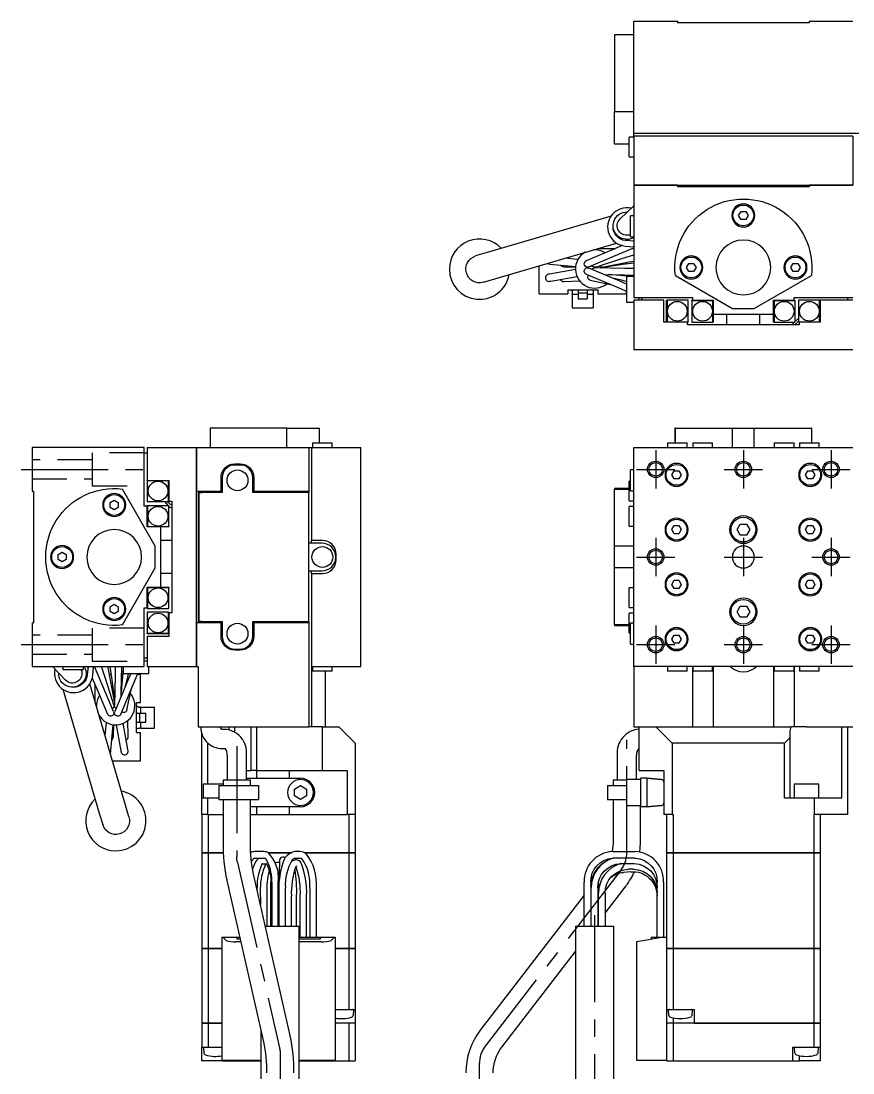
# Model space of a CAD drawing. Extents: x -2 to 587, y -8 to 338.
# Drawn here: x -2 to 149.8, y 146.2 to 338.2 of the extents above; entities that cross this region are included whole.
import ezdxf

# ---------------------------------------------------------------- set-up
doc = ezdxf.new("R2010")
doc.units = 0
doc.header["$LTSCALE"] = 0.5
doc.linetypes.add('CENTER', pattern=[50.8, 31.75, -6.35, 6.35, -6.35])
doc.linetypes.add('DASHED', pattern=[19.05, 12.7, -6.35])
for name, color, linetype in [('MSM_CENTER', 1, 'CENTER'), ('MSM_CONTINUOUS', 7, 'CONTINUOUS'), ('MSM_DASHED', 4, 'DASHED'), ('MSM_NARROW', 5, 'CONTINUOUS')]:
    doc.layers.add(name, color=color, linetype=linetype)

msp = doc.modelspace()

# ---------------------------------------------------------------- linework, layer by layer
at = {"layer": 'MSM_CENTER'}
for p, q in [((113.83, 259.87), (113.83, 252.87)), ((129.83, 259.87), (129.83, 252.87)), ((145.83, 259.87), (145.83, 252.87)), ((-2, 256.37), (23, 256.37)), ((110.33, 256.37), (117.33, 256.37)), ((126.33, 256.37), (133.33, 256.37)), ((142.33, 256.37), (149.33, 256.37)), ((113.83, 243.87), (113.83, 236.87)), ((129.83, 243.87), (129.83, 236.87)), ((145.83, 243.87), (145.83, 236.87)), ((110.33, 240.37), (117.33, 240.37)), ((126.33, 240.37), (133.33, 240.37)), ((142.33, 240.37), (149.33, 240.37)), ((113.83, 227.87), (113.83, 220.87)), ((129.83, 227.87), (129.83, 220.87)), ((145.83, 227.87), (145.83, 220.87)), ((-2, 224.37), (23, 224.37)), ((110.33, 224.37), (117.33, 224.37)), ((126.33, 224.37), (133.33, 224.37)), ((142.33, 224.37), (149.33, 224.37)), ((107.52, 183.27), (82.71, 151.02)), ((102.68, 174.97), (102.68, 120.97))]:
    msp.add_line(p, q, dxfattribs=at)
at = {"layer": 'MSM_CENTER', "extrusion": (0, 0, -1)}
for p, q in [((37.37, 205.82), (37.37, 185.68)), ((108.56, 186.32), (108.56, 206.99)), ((37.49, 184.57), (45.18, 150.72)), ((45.3, 149.61), (45.3, 82.37)), ((81.67, 82.37), (81.67, 147.97))]:
    msp.add_line(p, q, dxfattribs=at)
for centre, start, end in [((-42.37, 185.68), 347.2111, 0), ((-40.3, 149.61), 167.2111, 180)]:
    msp.add_arc(centre, 5, start, end, dxfattribs=at)
at = {"layer": 'MSM_CENTER'}
for centre, start, end in [((103.56, 186.32), 322.4268, 0), ((86.67, 147.97), 142.4268, 180)]:
    msp.add_arc(centre, 5, start, end, dxfattribs=at)
at = {"layer": 'MSM_CONTINUOUS'}
for p, q in [((109.83, 338.24), (117.83, 338.24)), ((109.83, 317.74), (109.83, 338.24)), ((117.83, 338.24), (117.83, 337.94)), ((141.83, 338.24), (141.83, 337.94)), ((141.83, 338.24), (149.83, 338.24)), ((141.83, 337.94), (117.83, 337.94)), ((106.33, 335.74), (106.33, 321.75)), ((109.83, 335.74), (106.33, 335.74)), ((106.33, 321.75), (109.83, 321.75)), ((106.33, 315.74), (106.33, 321.75)), ((108.98, 315.24), (108.98, 317.04)), ((109.83, 317.04), (108.98, 317.04)), ((109.83, 317.74), (160.83, 317.74)), ((109.83, 317.24), (109.83, 317.74)), ((109.83, 317.24), (109.83, 308.24)), ((149.83, 317.24), (109.83, 317.24)), ((149.83, 317.24), (149.83, 308.24)), ((108.98, 315.74), (106.33, 315.74)), ((108.98, 313.44), (108.98, 315.24)), ((108.98, 313.44), (109.83, 313.44)), ((109.83, 308.24), (109.83, 287.74)), ((117.83, 308.24), (109.83, 308.24)), ((109.83, 308.24), (117.83, 308.24)), ((117.83, 308.24), (117.83, 307.94)), ((117.83, 308.24), (141.83, 308.24)), ((141.83, 307.94), (117.83, 307.94)), ((141.83, 308.24), (141.83, 307.94)), ((149.83, 308.24), (141.83, 308.24)), ((141.83, 308.24), (149.83, 308.24)), ((109.81, 304.49), (107.35, 302.14)), ((109.83, 304.51), (109.81, 304.49)), ((105.68, 302.63), (83.07, 295.96)), ((109.23, 298.84), (109.23, 302.64)), ((109.83, 302.64), (109.23, 302.64)), ((128.97, 302.74), (129.4, 303.49)), ((129.4, 301.99), (128.97, 302.74)), ((129.4, 303.49), (130.26, 303.49)), ((130.26, 301.99), (129.4, 301.99)), ((130.26, 303.49), (130.7, 302.74)), ((130.7, 302.74), (130.26, 301.99)), ((109.27, 298.47), (108.22, 298.16)), ((109.83, 298.02), (108.34, 298.15)), ((109.23, 298.84), (109.83, 298.84)), ((109.83, 298.13), (109.61, 298.04)), ((83.07, 295.96), (80.96, 295.34)), ((84.49, 291.16), (106.66, 297.7)), ((105.75, 296.4), (101.15, 294.44)), ((103.28, 296.71), (106.48, 296.71)), ((107.73, 297.24), (105.75, 296.4)), ((106.22, 295.29), (109.83, 296.83)), ((108.26, 297.15), (109.83, 297.02)), ((109.74, 296.78), (109.7, 296.77)), ((109.83, 296.81), (109.74, 296.78)), ((94.02, 293.97), (94.3, 293.88)), ((99.64, 294.7), (97.23, 294.92)), ((101.62, 293.34), (106.22, 295.29)), ((102.87, 293.32), (107.63, 294.85)), ((104.09, 293.3), (109.01, 294.24)), ((107.63, 294.85), (109.83, 295.55)), ((109.83, 294.04), (107.85, 293.76)), ((108.43, 294.13), (108.43, 293.84)), ((109.01, 294.24), (109.83, 294.4)), ((119.47, 293.24), (119.9, 293.99)), ((119.9, 293.99), (120.76, 293.99)), ((120.76, 293.99), (121.2, 293.24)), ((138.47, 293.24), (138.9, 293.99)), ((138.9, 293.99), (139.76, 293.99)), ((139.76, 293.99), (140.2, 293.24)), ((92.58, 288.43), (92.58, 293.55)), ((94.46, 292.03), (94.24, 291.99)), ((94.3, 293.88), (94.51, 293.86)), ((99.18, 292.86), (94.46, 292.03)), ((94.51, 293.86), (99.21, 293.44)), ((97.01, 293.39), (97.16, 293.38)), ((97.16, 293.38), (99.2, 293.33)), ((101.15, 292.04), (106.67, 289.69)), ((107.14, 290.8), (101.62, 293.14)), ((108.19, 293.08), (102.69, 293.19)), ((107.85, 293.76), (103.9, 293.18)), ((109.2, 293.05), (108.19, 293.08)), ((109.83, 293.04), (109.2, 293.05)), ((119.9, 292.49), (119.47, 293.24)), ((120.76, 292.49), (119.9, 292.49)), ((121.2, 293.24), (120.76, 292.49)), ((138.9, 292.49), (138.47, 293.24)), ((139.76, 292.49), (138.9, 292.49)), ((140.2, 293.24), (139.76, 292.49)), ((82.38, 290.54), (84.49, 291.16)), ((94.47, 290.71), (94.69, 290.75)), ((94.69, 290.75), (99.47, 291.59)), ((97.04, 290.69), (97.15, 290.69)), ((97.15, 290.69), (99.95, 290.78)), ((101.9, 290.91), (105.81, 290.06)), ((104.41, 291.95), (108.17, 291.88)), ((107.93, 291.71), (105.22, 291.94)), ((107.57, 290.9), (106.18, 291.2)), ((108.53, 290.2), (107.14, 290.8)), ((108.5, 290.7), (107.57, 290.9)), ((109.31, 291.59), (107.93, 291.71)), ((108.17, 291.88), (109.17, 291.85)), ((108.43, 291.87), (108.43, 291.67)), ((108.53, 291.59), (108.53, 286.89)), ((109.83, 291.59), (108.53, 291.59)), ((109.17, 291.85), (109.83, 291.84)), ((117.42, 291.75), (127.83, 285.74)), ((131.83, 285.74), (142.24, 291.75)), ((92.58, 288.43), (97.78, 288.43)), ((97.78, 289.14), (103.24, 289.14)), ((97.78, 289.14), (97.78, 288.43)), ((98.58, 288.89), (98.58, 288.54)), ((98.58, 288.39), (98.58, 288.54)), ((98.58, 288.39), (98.58, 285.86)), ((98.58, 288.39), (99.69, 288.39)), ((99.69, 289.14), (99.69, 288.54)), ((99.69, 288.58), (101.34, 288.58)), ((99.69, 288.54), (99.69, 288.39)), ((99.69, 288.39), (99.69, 287.49)), ((101.34, 289.14), (101.34, 288.54)), ((101.34, 288.54), (101.34, 288.39)), ((101.34, 288.39), (101.34, 287.49)), ((101.34, 288.39), (102.44, 288.39)), ((102.44, 288.89), (102.44, 288.54)), ((102.44, 288.39), (102.44, 288.54)), ((102.44, 288.39), (102.44, 285.86)), ((103.24, 289.14), (103.24, 288.43)), ((103.24, 288.43), (108.43, 288.43)), ((106.67, 289.69), (108.53, 288.9)), ((108.43, 288.94), (108.43, 288.43)), ((99.69, 287.49), (101.34, 287.49)), ((108.53, 286.89), (109.83, 286.89)), ((109.83, 287.74), (120.53, 287.74)), ((109.83, 287.24), (109.83, 278.24)), ((115.33, 287.24), (109.83, 287.24)), ((110.83, 287.24), (110.83, 287.74)), ((111.33, 287.24), (111.33, 287.74)), ((115.33, 283.24), (115.33, 287.24)), ((115.83, 283.24), (115.83, 287.24)), ((115.83, 287.24), (115.93, 287.24)), ((119.73, 287.24), (115.93, 287.24)), ((115.93, 287.24), (115.93, 283.34)), ((119.73, 283.34), (119.73, 287.24)), ((120.43, 287.14), (120.43, 287.24)), ((120.43, 287.24), (120.53, 287.24)), ((124.23, 287.14), (120.43, 287.14)), ((120.43, 287.14), (120.43, 283.24)), ((120.53, 287.74), (120.53, 287.24)), ((120.53, 287.24), (124.33, 287.24)), ((124.23, 287.14), (124.33, 287.24)), ((124.23, 283.24), (124.23, 287.14)), ((124.33, 287.24), (124.33, 284.74)), ((135.33, 287.24), (135.43, 287.14)), ((135.33, 287.24), (139.13, 287.24)), ((135.33, 284.74), (135.33, 287.24)), ((135.43, 287.14), (135.43, 283.24)), ((139.23, 287.14), (135.43, 287.14)), ((139.13, 287.74), (149.83, 287.74)), ((139.13, 287.24), (139.13, 287.74)), ((139.13, 287.24), (139.23, 287.24)), ((139.23, 287.24), (139.23, 287.14)), ((139.23, 287.14), (139.23, 283.24)), ((139.93, 283.34), (139.93, 287.24)), ((143.73, 287.24), (139.93, 287.24)), ((143.73, 283.34), (143.73, 287.24)), ((143.73, 287.24), (143.83, 287.24)), ((143.83, 287.24), (143.83, 283.24)), ((149.83, 287.24), (143.83, 287.24)), ((148.83, 287.74), (148.83, 287.24)), ((98.58, 285.86), (102.44, 285.86)), ((124.33, 284.74), (124.33, 283.24)), ((124.33, 284.74), (135.33, 284.74)), ((126.83, 282.74), (126.83, 284.74)), ((127.83, 285.74), (131.83, 285.74)), ((132.83, 282.74), (132.83, 284.74)), ((135.33, 283.24), (135.33, 284.74)), ((119.63, 283.24), (115.33, 283.24)), ((115.93, 283.34), (115.83, 283.24)), ((115.93, 283.34), (119.73, 283.34)), ((119.63, 282.74), (119.63, 283.24)), ((119.73, 283.24), (119.63, 283.24)), ((140.03, 282.74), (119.63, 282.74)), ((119.73, 283.34), (119.73, 283.24)), ((120.43, 283.24), (124.23, 283.24)), ((124.33, 283.24), (124.23, 283.24)), ((135.43, 283.24), (135.33, 283.24)), ((135.43, 283.24), (139.23, 283.24)), ((139.93, 283.34), (143.73, 283.34)), ((139.93, 283.24), (139.93, 283.34)), ((140.03, 283.24), (139.93, 283.24)), ((140.03, 283.24), (140.03, 282.74)), ((143.83, 283.24), (140.03, 283.24)), ((143.83, 283.24), (143.73, 283.34)), ((109.83, 278.24), (149.83, 278.24)), ((46.49, 263.87), (32.5, 263.87)), ((32.5, 263.87), (32.5, 260.37)), ((46.49, 260.37), (46.49, 263.87)), ((46.49, 263.87), (52.5, 263.87)), ((52.5, 261.22), (52.5, 263.87)), ((117.42, 263.87), (117.33, 263.87)), ((117.33, 263.87), (117.33, 261.22)), ((117.42, 261.22), (117.42, 263.87)), ((117.42, 263.87), (127.83, 263.87)), ((127.83, 260.37), (127.83, 263.87)), ((127.83, 263.87), (131.83, 263.87)), ((131.83, 260.37), (131.83, 263.87)), ((131.83, 263.87), (142.24, 263.87)), ((142.24, 263.87), (142.24, 261.22)), ((142.33, 263.87), (142.24, 263.87)), ((142.33, 261.22), (142.33, 263.87)), ((20.5, 260.37), (0, 260.37)), ((0, 260.37), (0, 252.37)), ((20.5, 249.67), (20.5, 260.37)), ((20.5, 259.37), (21, 259.37)), ((21, 260.37), (21, 254.37)), ((21, 260.37), (30, 260.37)), ((30, 260.37), (30, 252.37)), ((30, 260.37), (50.5, 260.37)), ((30, 252.37), (30, 260.37)), ((50.5, 260.37), (50.5, 252.37)), ((50.5, 260.37), (51, 260.37)), ((51, 260.37), (51, 243.37)), ((51, 260.37), (60, 260.37)), ((51.2, 261.22), (54.8, 261.22)), ((51.2, 261.22), (51.2, 260.37)), ((54.8, 260.37), (54.8, 261.22)), ((60, 220.37), (60, 260.37)), ((109.83, 220.37), (109.83, 260.37)), ((109.83, 260.37), (149.83, 260.37)), ((115.98, 261.22), (119.58, 261.22)), ((115.98, 261.22), (115.98, 260.37)), ((119.58, 260.37), (119.58, 261.22)), ((120.58, 261.22), (124.18, 261.22)), ((120.58, 261.22), (120.58, 260.37)), ((124.18, 260.37), (124.18, 261.22)), ((135.48, 261.22), (139.08, 261.22)), ((135.48, 261.22), (135.48, 260.37)), ((139.08, 260.37), (139.08, 261.22)), ((140.08, 261.22), (143.68, 261.22)), ((140.08, 261.22), (140.08, 260.37)), ((143.68, 260.37), (143.68, 261.22)), ((37, 257.37), (38, 257.37)), ((38, 257.17), (37, 257.17)), ((109.23, 252.47), (109.23, 256.27)), ((109.83, 256.27), (109.23, 256.27)), ((116.77, 255.37), (117.2, 256.12)), ((117.2, 256.12), (118.06, 256.12)), ((118.06, 256.12), (118.5, 255.37)), ((141.17, 255.37), (141.6, 256.12)), ((141.6, 256.12), (142.46, 256.12)), ((142.46, 256.12), (142.9, 255.37)), ((21, 254.37), (25, 254.37)), ((21, 254.27), (21, 254.37)), ((24.9, 254.27), (21, 254.27)), ((21, 254.27), (21, 250.47)), ((25, 254.37), (24.9, 254.27)), ((24.9, 250.47), (24.9, 254.27)), ((25, 254.37), (25, 250.57)), ((34.5, 252.37), (34.5, 254.87)), ((34.7, 254.87), (34.7, 252.17)), ((40.3, 252.17), (40.3, 254.87)), ((40.5, 254.87), (40.5, 252.37)), ((108.98, 250.62), (108.98, 254.22)), ((109.23, 254.22), (108.98, 254.22)), ((117.2, 254.62), (116.77, 255.37)), ((118.06, 254.62), (117.2, 254.62)), ((118.5, 255.37), (118.06, 254.62)), ((141.6, 254.62), (141.17, 255.37)), ((142.46, 254.62), (141.6, 254.62)), ((142.9, 255.37), (142.46, 254.62)), ((0, 252.37), (0.3, 252.37)), ((0.3, 252.37), (0.3, 228.37)), ((22.5, 242.37), (16.49, 252.78)), ((30, 252.37), (34.5, 252.37)), ((30, 228.37), (30, 252.37)), ((30.3, 252.37), (30.3, 228.37)), ((30.5, 228.57), (30.5, 252.17)), ((30.5, 252.17), (31, 252.17)), ((34.7, 252.17), (31, 252.17)), ((34.7, 252.37), (34.5, 252.37)), ((40.5, 252.37), (40.3, 252.37)), ((50.5, 252.17), (40.3, 252.17)), ((40.5, 252.37), (50.5, 252.37)), ((50.5, 252.37), (50.5, 252.17)), ((50.5, 228.57), (50.5, 252.17)), ((106.33, 252.87), (106.33, 252.78)), ((108.98, 252.87), (106.33, 252.87)), ((106.33, 252.78), (108.98, 252.78)), ((106.33, 242.37), (106.33, 252.78)), ((109.23, 252.47), (109.83, 252.47)), ((14.25, 250.3), (15, 250.74)), ((14.25, 249.44), (14.25, 250.3)), ((15, 250.74), (15.75, 250.3)), ((15.75, 250.3), (15.75, 249.44)), ((24.9, 250.47), (21, 250.47)), ((21, 249.67), (21, 249.77)), ((21, 249.77), (21.1, 249.77)), ((21.1, 249.77), (21.1, 245.97)), ((21.1, 249.77), (25, 249.77)), ((25, 250.47), (24.9, 250.47)), ((25, 250.57), (25.5, 250.57)), ((25, 250.57), (25, 250.47)), ((25, 245.97), (25, 249.77)), ((25.5, 250.57), (25.5, 230.17)), ((108.98, 250.62), (109.83, 250.62)), ((15, 249), (14.25, 249.44)), ((15.75, 249.44), (15, 249)), ((21, 249.67), (20.5, 249.67)), ((21, 245.87), (21, 249.67)), ((108.98, 246.02), (108.98, 249.62)), ((109.83, 249.62), (108.98, 249.62)), ((21, 245.87), (21.1, 245.97)), ((23.5, 245.87), (21, 245.87)), ((21.1, 245.97), (25, 245.97)), ((25, 245.87), (23.5, 245.87)), ((23.5, 234.87), (23.5, 245.87)), ((25, 245.97), (25, 245.87)), ((108.98, 246.02), (109.83, 246.02)), ((116.77, 245.37), (117.2, 246.12)), ((117.2, 246.12), (118.06, 246.12)), ((118.06, 246.12), (118.5, 245.37)), ((128.68, 245.37), (129.25, 246.37)), ((129.25, 246.37), (130.41, 246.37)), ((130.41, 246.37), (130.99, 245.37)), ((141.17, 245.37), (141.6, 246.12)), ((141.6, 246.12), (142.46, 246.12)), ((142.46, 246.12), (142.9, 245.37)), ((117.2, 244.62), (116.77, 245.37)), ((118.06, 244.62), (117.2, 244.62)), ((118.5, 245.37), (118.06, 244.62)), ((129.25, 244.37), (128.68, 245.37)), ((130.41, 244.37), (129.25, 244.37)), ((130.99, 245.37), (130.41, 244.37)), ((141.6, 244.62), (141.17, 245.37)), ((142.46, 244.62), (141.6, 244.62)), ((142.9, 245.37), (142.46, 244.62)), ((22.5, 238.37), (22.5, 242.37)), ((25.5, 243.37), (23.5, 243.37)), ((52.95, 242.87), (50.5, 242.87)), ((53, 243.37), (51, 243.37)), ((51, 242.87), (51, 243.37)), ((106.33, 238.37), (106.33, 242.37)), ((109.83, 242.37), (106.33, 242.37)), ((4.75, 240.8), (5.5, 241.24)), ((4.75, 239.94), (4.75, 240.8)), ((5.5, 241.24), (6.25, 240.8)), ((6.25, 240.8), (6.25, 239.94)), ((55.5, 239.87), (55.5, 240.87)), ((5.5, 239.5), (4.75, 239.94)), ((6.25, 239.94), (5.5, 239.5)), ((16.49, 227.96), (22.5, 238.37)), ((106.33, 227.96), (106.33, 238.37)), ((109.83, 238.37), (106.33, 238.37)), ((25.5, 237.37), (23.5, 237.37)), ((50.5, 237.87), (52.95, 237.87)), ((51, 237.37), (51, 237.87)), ((51, 237.37), (51, 220.37)), ((51, 237.37), (53, 237.37)), ((21.1, 234.77), (21, 234.87)), ((21, 234.87), (23.5, 234.87)), ((21, 231.07), (21, 234.87)), ((21.1, 234.77), (21.1, 230.97)), ((25, 234.77), (21.1, 234.77)), ((23.5, 234.87), (25, 234.87)), ((25, 234.87), (25, 234.77)), ((25, 230.97), (25, 234.77)), ((108.98, 231.12), (108.98, 234.72)), ((109.83, 234.72), (108.98, 234.72)), ((116.77, 235.37), (117.2, 236.12)), ((117.2, 234.62), (116.77, 235.37)), ((117.2, 236.12), (118.06, 236.12)), ((118.06, 234.62), (117.2, 234.62)), ((118.06, 236.12), (118.5, 235.37)), ((118.5, 235.37), (118.06, 234.62)), ((141.17, 235.37), (141.6, 236.12)), ((141.6, 234.62), (141.17, 235.37)), ((141.6, 236.12), (142.46, 236.12)), ((142.46, 234.62), (141.6, 234.62)), ((142.46, 236.12), (142.9, 235.37)), ((142.9, 235.37), (142.46, 234.62)), ((14.25, 231.3), (15, 231.74)), ((14.25, 230.44), (14.25, 231.3)), ((15, 231.74), (15.75, 231.3)), ((15.75, 231.3), (15.75, 230.44)), ((20.5, 231.07), (21, 231.07)), ((20.5, 220.37), (20.5, 231.07)), ((21, 230.97), (21, 231.07)), ((21.1, 230.97), (21, 230.97)), ((21.1, 230.97), (25, 230.97)), ((108.98, 231.12), (109.83, 231.12)), ((128.68, 230.37), (129.25, 231.37)), ((129.25, 231.37), (130.41, 231.37)), ((130.41, 231.37), (130.99, 230.37)), ((15, 230), (14.25, 230.44)), ((15.75, 230.44), (15, 230)), ((21, 230.27), (21, 226.47)), ((24.9, 230.27), (21, 230.27)), ((24.9, 226.47), (24.9, 230.27)), ((24.9, 230.27), (25, 230.27)), ((25, 230.27), (25, 230.17)), ((25.5, 230.17), (25, 230.17)), ((25, 230.17), (25, 225.87)), ((108.98, 226.52), (108.98, 230.12)), ((109.83, 230.12), (108.98, 230.12)), ((129.25, 229.37), (128.68, 230.37)), ((130.41, 229.37), (129.25, 229.37)), ((130.99, 230.37), (130.41, 229.37)), ((0, 228.37), (0, 220.37)), ((0, 228.37), (0.3, 228.37)), ((30, 228.37), (30, 220.37)), ((34.5, 228.37), (30, 228.37)), ((30, 220.37), (30, 228.37)), ((31, 228.57), (30.5, 228.57)), ((31, 228.57), (34.7, 228.57)), ((34.5, 225.87), (34.5, 228.37)), ((34.5, 228.37), (34.7, 228.37)), ((34.7, 228.57), (34.7, 225.87)), ((40.3, 228.57), (50.5, 228.57)), ((40.3, 225.87), (40.3, 228.57)), ((40.3, 228.37), (40.5, 228.37)), ((40.5, 228.37), (40.5, 225.87)), ((50.5, 228.37), (40.5, 228.37)), ((50.5, 228.57), (50.5, 228.37)), ((50.5, 228.37), (50.5, 209.37)), ((108.98, 227.96), (106.33, 227.96)), ((106.33, 227.96), (106.33, 227.87)), ((106.33, 227.87), (108.98, 227.87)), ((109.23, 224.47), (109.23, 228.27)), ((109.83, 228.27), (109.23, 228.27)), ((21, 226.47), (24.9, 226.47)), ((21, 226.37), (21, 226.47)), ((25, 226.37), (21, 226.37)), ((21, 225.87), (21, 220.37)), ((25, 225.87), (21, 225.87)), ((24.9, 226.47), (25, 226.37)), ((108.98, 226.52), (109.23, 226.52)), ((116.77, 225.37), (117.2, 226.12)), ((117.2, 224.62), (116.77, 225.37)), ((117.2, 226.12), (118.06, 226.12)), ((118.06, 226.12), (118.5, 225.37)), ((118.5, 225.37), (118.06, 224.62)), ((141.17, 225.37), (141.6, 226.12)), ((141.6, 224.62), (141.17, 225.37)), ((141.6, 226.12), (142.46, 226.12)), ((142.46, 226.12), (142.9, 225.37)), ((142.9, 225.37), (142.46, 224.62)), ((37, 223.57), (38, 223.57)), ((38, 223.37), (37, 223.37)), ((109.23, 224.47), (109.83, 224.47)), ((118.06, 224.62), (117.2, 224.62)), ((142.46, 224.62), (141.6, 224.62)), ((21, 221.87), (20.5, 221.87)), ((21, 221.37), (20.5, 221.37)), ((0, 220.37), (20.5, 220.37)), ((3.73, 220.37), (3.75, 220.35)), ((3.75, 220.35), (6.1, 217.89)), ((5.6, 220.37), (5.6, 219.77)), ((9.4, 219.77), (5.6, 219.77)), ((9.4, 219.77), (9.4, 220.37)), ((9.77, 219.81), (10.08, 218.76)), ((10.22, 220.37), (10.09, 218.88)), ((10.11, 220.37), (10.2, 220.15)), ((11.09, 218.79), (11.22, 220.37)), ((12.95, 216.76), (11.41, 220.37)), ((11.43, 220.37), (11.46, 220.28)), ((11.46, 220.28), (11.47, 220.24)), ((13.39, 218.16), (12.69, 220.37)), ((14, 219.54), (13.84, 220.37)), ((14.94, 214.63), (14, 219.54)), ((14.2, 220.37), (14.48, 218.39)), ((15.19, 219.73), (15.16, 218.73)), ((15.2, 220.37), (15.19, 219.73)), ((16.36, 218.71), (16.39, 219.71)), ((16.39, 219.71), (16.4, 220.37)), ((16.65, 219.85), (16.53, 218.47)), ((16.65, 220.37), (16.65, 219.07)), ((16.65, 219.07), (21.35, 219.07)), ((17.54, 219.03), (17.34, 218.11)), ((18.04, 219.07), (17.44, 217.68)), ((18.55, 217.21), (19.34, 219.07)), ((21, 220.37), (30, 220.37)), ((21.35, 219.07), (21.35, 220.37)), ((30, 220.37), (30.3, 220.37)), ((30.3, 220.37), (30.3, 209.37)), ((51, 220.37), (60, 220.37)), ((51, 220.37), (51, 209.37)), ((51.2, 220.37), (51.2, 219.52)), ((53, 219.52), (51.2, 219.52)), ((54.8, 219.52), (53, 219.52)), ((53.5, 219.52), (53.5, 209.37)), ((54.8, 219.52), (54.8, 220.37)), ((149.83, 220.37), (109.83, 220.37)), ((109.83, 220.37), (109.83, 209.37)), ((115.98, 220.37), (115.98, 219.52)), ((119.58, 219.52), (115.98, 219.52)), ((119.58, 219.52), (119.58, 220.37)), ((120.53, 220.37), (120.53, 209.37)), ((120.58, 220.37), (120.58, 219.52)), ((124.18, 219.52), (120.58, 219.52)), ((124.18, 219.52), (124.18, 220.37)), ((124.33, 220.37), (124.33, 209.37)), ((135.33, 220.37), (135.33, 209.37)), ((135.48, 220.37), (135.48, 219.52)), ((139.08, 219.52), (135.48, 219.52)), ((139.08, 219.52), (139.08, 220.37)), ((139.13, 220.37), (139.13, 209.37)), ((140.08, 220.37), (140.08, 219.52)), ((143.68, 219.52), (140.08, 219.52)), ((143.68, 219.52), (143.68, 220.37)), ((17.08, 195.03), (10.54, 217.2)), ((11, 218.27), (11.84, 216.29)), ((14.92, 213.4), (13.39, 218.16)), ((14.11, 218.97), (14.4, 218.97)), ((14.48, 218.39), (15.06, 214.43)), ((15.16, 218.73), (15.05, 213.23)), ((17.44, 217.68), (15.1, 212.15)), ((16.2, 211.69), (18.55, 217.21)), ((16.29, 214.95), (16.36, 218.71)), ((16.53, 218.47), (16.3, 215.75)), ((16.37, 218.97), (16.57, 218.97)), ((17.34, 218.11), (17.03, 216.71)), ((19.3, 218.97), (19.81, 218.97)), ((19.81, 213.78), (19.81, 218.97)), ((5.61, 216.22), (12.28, 193.61)), ((11.53, 213.82), (11.53, 217.02)), ((11.84, 216.29), (13.8, 211.69)), ((14.9, 212.15), (12.95, 216.76)), ((17.33, 212.44), (18.18, 216.35)), ((19.1, 208.32), (19.1, 213.78)), ((19.1, 213.78), (19.81, 213.78)), ((19.1, 211.87), (19.7, 211.87)), ((19.35, 212.98), (19.7, 212.98)), ((19.66, 210.22), (19.66, 211.87)), ((19.85, 212.98), (19.7, 212.98)), ((19.7, 211.87), (19.85, 211.87)), ((19.85, 211.87), (19.85, 212.98)), ((19.85, 212.98), (22.38, 212.98)), ((19.85, 211.87), (20.75, 211.87)), ((20.75, 210.22), (20.75, 211.87)), ((22.38, 209.12), (22.38, 212.98)), ((13.54, 210.18), (13.32, 207.77)), ((14.38, 205.05), (14.8, 209.75)), ((14.86, 207.69), (14.91, 209.74)), ((15.38, 209.72), (16.21, 205)), ((17.49, 205.22), (16.65, 210)), ((17.55, 207.69), (17.46, 210.49)), ((19.1, 210.22), (19.7, 210.22)), ((19.7, 210.22), (19.85, 210.22)), ((19.85, 210.22), (20.75, 210.22)), ((19.85, 209.12), (19.85, 210.22)), ((14.85, 207.55), (14.86, 207.69)), ((17.55, 207.58), (17.55, 207.69)), ((19.1, 208.32), (19.81, 208.32)), ((19.35, 209.12), (19.7, 209.12)), ((19.85, 209.12), (19.7, 209.12)), ((19.81, 203.12), (19.81, 208.32)), ((19.85, 209.12), (22.38, 209.12)), ((30.3, 209.37), (50.5, 209.37)), ((31, 196.37), (31, 208.08)), ((34.63, 208.86), (34.36, 209.37)), ((36, 208.85), (36, 209.37)), ((37, 208.44), (37, 209.37)), ((40, 201.37), (40, 209.37)), ((41, 209.37), (41, 201.37)), ((53, 209.37), (50.5, 209.37)), ((53, 209.37), (56, 209.37)), ((53, 201.37), (53, 209.37)), ((56, 209.37), (59, 206.37)), ((109.83, 209.37), (110.83, 209.37)), ((110.83, 209.37), (113.83, 209.37)), ((110.83, 201.37), (110.83, 209.37)), ((113.83, 209.37), (116.83, 206.37)), ((113.83, 209.37), (138.5, 209.37)), ((138.33, 208.37), (138.33, 207.37)), ((141.33, 209.37), (138.5, 209.37)), ((141.33, 209.37), (147.83, 209.37)), ((147.83, 196.37), (147.83, 209.37)), ((147.83, 209.37), (148.83, 209.37)), ((148.83, 209.37), (148.83, 193.37)), ((148.83, 209.37), (149.83, 209.37)), ((32, 206.49), (32, 198.87)), ((59, 206.37), (59, 193.37)), ((116.83, 206.37), (116.83, 193.37)), ((137.33, 206.37), (116.83, 206.37)), ((138.33, 207.37), (137.33, 206.37)), ((137.33, 196.37), (137.33, 206.37)), ((138.33, 207.37), (138.33, 196.37)), ((14.27, 204.56), (14.36, 204.84)), ((14.36, 204.84), (14.38, 205.05)), ((16.21, 205), (16.25, 204.78)), ((17.53, 205), (17.49, 205.22)), ((35.2, 205.4), (35.23, 205.41)), ((35.62, 204.18), (35.62, 199.62)), ((39.12, 199.62), (39.12, 204.18)), ((106.81, 204.18), (106.81, 199.62)), ((110.31, 199.72), (110.31, 204.18)), ((110.75, 205.42), (110.83, 205.41)), ((19.81, 203.12), (14.69, 203.12)), ((39.12, 201.37), (40, 201.37)), ((39.12, 199.97), (49, 199.97)), ((41, 201.37), (40, 201.37)), ((41, 201.37), (53, 201.37)), ((41.04, 199.97), (41.04, 201.37)), ((46.96, 201.37), (46.96, 199.97)), ((53, 201.37), (57.5, 201.37)), ((57.5, 201.37), (57.5, 193.37)), ((110.83, 201.37), (115.33, 201.37)), ((111.13, 194.77), (111.13, 199.97)), ((112.23, 199.97), (111.13, 199.97)), ((112.23, 199.97), (112.23, 194.77)), ((112.23, 199.97), (114.88, 199.74)), ((114.88, 199.74), (112.23, 199.97)), ((115.33, 201.37), (115.33, 193.37)), ((33.5, 198.87), (31.25, 198.87)), ((31.25, 198.87), (31.25, 196.37)), ((34.87, 198.87), (33.5, 198.87)), ((34.1, 198.62), (41.09, 198.62)), ((34.1, 198.62), (34.1, 196.12)), ((39.87, 199.62), (34.87, 199.62)), ((34.87, 199.62), (34.87, 198.62)), ((39.87, 198.62), (39.87, 199.62)), ((41.09, 198.62), (41.34, 198.62)), ((41.34, 198.62), (41.34, 196.12)), ((47.9, 198), (49, 198.64)), ((47.9, 196.73), (47.9, 198)), ((49, 198.64), (50.1, 198)), ((50.1, 198), (50.1, 196.73)), ((105.06, 198.62), (108.26, 198.62)), ((105.06, 198.62), (105.06, 196.12)), ((108.53, 199.62), (106.06, 199.62)), ((106.06, 199.62), (106.06, 198.62)), ((108.26, 198.62), (108.53, 198.62)), ((108.53, 199.72), (108.53, 195.02)), ((111.13, 199.72), (108.53, 199.72)), ((143.58, 198.87), (139.08, 198.87)), ((139.08, 198.87), (139.08, 196.37)), ((143.58, 196.37), (143.58, 198.87)), ((31, 193.37), (31, 196.37)), ((31, 196.37), (32, 196.37)), ((32, 196.37), (32, 193.37)), ((32, 196.37), (34.1, 196.37)), ((34.1, 196.12), (41.09, 196.12)), ((34.87, 196.12), (34.87, 188.14)), ((39.87, 188.14), (39.87, 196.12)), ((41.09, 196.12), (41.34, 196.12)), ((49, 196.1), (47.9, 196.73)), ((50.1, 196.73), (49, 196.1)), ((105.06, 196.12), (108.26, 196.12)), ((106.06, 196.12), (106.06, 188.14)), ((108.26, 196.12), (108.53, 196.12)), ((137.33, 196.37), (142.83, 196.37)), ((142.83, 193.37), (142.83, 196.37)), ((142.83, 196.37), (147.83, 196.37)), ((17.7, 192.92), (17.08, 195.03)), ((49, 194.77), (39.87, 194.77)), ((41.04, 193.37), (41.04, 194.77)), ((46.96, 194.77), (46.96, 193.37)), ((108.53, 195.02), (111.13, 195.02)), ((111.06, 188.14), (111.06, 195.02)), ((112.23, 194.77), (111.13, 194.77)), ((114.88, 195), (112.23, 194.77)), ((112.23, 194.77), (114.88, 195)), ((12.28, 193.61), (12.9, 191.5)), ((32, 193.37), (31, 193.37)), ((31, 193.37), (31, 186.38)), ((32, 193.37), (34.87, 193.37)), ((32.15, 193.37), (32.15, 186.38)), ((39.87, 193.37), (41.04, 193.37)), ((41.04, 193.37), (41.17, 193.37)), ((41.17, 193.37), (46.83, 193.37)), ((46.83, 193.37), (46.96, 193.37)), ((46.96, 193.37), (57.5, 193.37)), ((59, 193.37), (57.5, 193.37)), ((57.85, 193.37), (57.85, 186.38)), ((59, 193.37), (59, 186.38)), ((116.83, 193.37), (115.33, 193.37)), ((115.83, 193.37), (115.83, 186.38)), ((116.83, 193.37), (116.99, 193.37)), ((116.99, 193.37), (116.99, 186.38)), ((142.68, 193.37), (142.83, 193.37)), ((142.68, 193.37), (142.68, 186.38)), ((148.83, 193.37), (142.83, 193.37)), ((143.83, 193.37), (143.83, 186.38)), ((31, 186.38), (32.15, 186.38)), ((31, 186.37), (31, 168.88)), ((32.15, 186.37), (31, 186.37)), ((31.01, 186.37), (31.01, 186.38)), ((32.15, 186.38), (34.9, 186.38)), ((32.15, 186.37), (32.15, 168.88)), ((34.9, 186.37), (32.15, 186.37)), ((32.16, 186.37), (32.16, 186.38)), ((39.91, 186.38), (39.95, 186.38)), ((39.93, 186.37), (39.91, 186.37)), ((42.4, 186.57), (40.65, 186.57)), ((43.1, 186.38), (47.35, 186.38)), ((47.32, 186.37), (43.12, 186.37)), ((48.95, 186.57), (48, 186.57)), ((49.71, 186.38), (57.85, 186.38)), ((57.85, 186.37), (49.73, 186.37)), ((57.85, 186.38), (59, 186.38)), ((57.85, 186.37), (57.85, 186.38)), ((57.85, 186.37), (57.85, 168.88)), ((59, 186.37), (57.85, 186.37)), ((58.99, 186.37), (58.99, 186.38)), ((59, 186.37), (59, 168.88)), ((106.06, 188.14), (105.9, 186.57)), ((105.98, 186.57), (110.08, 186.57)), ((110.95, 186.46), (111.06, 188.14)), ((115.83, 186.38), (116.99, 186.38)), ((115.83, 186.37), (115.83, 168.88)), ((116.99, 186.37), (115.83, 186.37)), ((115.84, 186.37), (115.84, 186.38)), ((116.98, 186.37), (116.98, 186.38)), ((116.99, 186.38), (142.68, 186.38)), ((116.99, 186.37), (116.99, 168.88)), ((142.68, 186.37), (116.99, 186.37)), ((142.67, 186.37), (142.67, 186.38)), ((142.68, 186.38), (143.83, 186.38)), ((142.68, 186.37), (142.68, 168.88)), ((143.83, 186.37), (142.68, 186.37)), ((143.82, 186.37), (143.82, 186.38)), ((143.83, 186.37), (143.83, 168.88)), ((40.65, 185.37), (42.4, 185.37)), ((44.64, 184.57), (44.39, 184.51)), ((44.67, 184.57), (44.64, 184.57)), ((45.15, 184.57), (44.67, 184.57)), ((45.15, 185), (45.05, 179.97)), ((45.76, 185.57), (45.75, 185.57)), ((45.79, 185.57), (45.76, 185.57)), ((45.99, 185.53), (45.79, 185.57)), ((45.79, 185.57), (45.79, 185.57)), ((46.17, 185.41), (45.99, 185.53)), ((47.92, 185.03), (47.72, 184.96)), ((47.92, 185.03), (47.72, 184.96)), ((47.96, 185.05), (47.92, 185.03)), ((48, 185.37), (48.95, 185.37)), ((110.08, 185.37), (105.98, 185.37)), ((105.99, 185.36), (106.02, 185.37)), ((42.06, 184.37), (42.79, 184.37)), ((109.92, 184.37), (107.44, 184.37)), ((109.32, 182.89), (107.93, 182.77)), ((109.77, 183.37), (108.89, 183.37)), ((35.55, 181.32), (42.24, 151.86)), ((47.12, 152.97), (40.43, 182.43)), ((43.58, 182.14), (43.5, 179.97)), ((43.75, 180.97), (43.76, 181.45)), ((43.75, 180.97), (43.75, 172.97)), ((44.95, 172.97), (44.95, 180.97)), ((100.78, 172.97), (100.78, 180.97)), ((101.98, 180.97), (101.98, 172.97)), ((103.43, 180.68), (103.28, 179.47)), ((103.38, 179.97), (103.44, 180.68)), ((103.44, 180.71), (103.43, 180.68)), ((103.44, 180.68), (103.44, 180.71)), ((114.08, 170.97), (114.08, 180.97)), ((115.28, 180.97), (115.28, 170.97)), ((41.1, 179.47), (41.1, 179.97)), ((41.67, 179.81), (41.7, 176.83)), ((42.9, 172.97), (42.9, 178.97)), ((43.5, 179.97), (43.5, 172.97)), ((45.05, 179.97), (45.05, 172.97)), ((46.25, 172.97), (46.25, 179.97)), ((50.7, 179.97), (50.7, 170.97)), ((51.9, 170.97), (51.9, 179.97)), ((102.08, 172.97), (102.08, 179.97)), ((103.28, 179.97), (103.28, 172.97)), ((103.38, 172.97), (103.38, 179.97)), ((104.58, 175.35), (108.43, 180.35)), ((104.58, 178.97), (104.58, 172.97)), ((114.08, 178.49), (114.08, 178.73)), ((47.35, 178.39), (47.35, 178.43)), ((47.35, 172.97), (47.35, 178.42)), ((48.3, 172.97), (48.3, 178.51)), ((48.9, 178.49), (48.9, 170.97)), ((50.1, 170.97), (50.1, 178.49)), ((100.78, 178.61), (81.8, 153.94)), ((42.58, 172.97), (48.77, 172.97)), ((48.77, 122.97), (48.77, 172.97)), ((99.18, 172.97), (106.18, 172.97)), ((99.18, 172.97), (99.18, 122.97)), ((106.18, 122.97), (106.18, 172.97)), ((34.7, 168.88), (34.7, 170.97)), ((34.7, 170.97), (34.81, 170.97)), ((35.41, 170.37), (34.81, 170.97)), ((34.81, 170.97), (37.4, 170.97)), ((37.4, 170.97), (37.4, 170.58)), ((37.4, 170.97), (37.9, 170.97)), ((48.77, 170.97), (52.6, 170.97)), ((52.6, 170.97), (55.19, 170.97)), ((52.6, 170.97), (52.6, 170.58)), ((55.19, 170.97), (54.59, 170.37)), ((55.19, 170.97), (55.3, 170.97)), ((55.3, 170.97), (55.3, 168.88)), ((115.23, 170.97), (111.82, 170.37)), ((113.03, 170.97), (113.03, 170.58)), ((113.03, 170.97), (115.23, 170.97)), ((115.23, 170.97), (115.83, 170.97)), ((38.1, 170.11), (37.18, 170.11)), ((37.99, 170.58), (37.4, 170.58)), ((52.6, 170.58), (48.77, 170.58)), ((52.82, 170.11), (48.77, 170.11)), ((111.82, 170.37), (110.33, 170.11)), ((110.33, 170.11), (110.33, 148.47)), ((31, 168.88), (32.15, 168.88)), ((31, 168.87), (31, 155.27)), ((32.15, 168.87), (31, 168.87)), ((31.01, 168.87), (31.01, 168.88)), ((32.15, 168.88), (34.7, 168.88)), ((32.15, 168.87), (32.15, 155.27)), ((34.7, 168.87), (32.15, 168.87)), ((32.16, 168.87), (32.16, 168.88)), ((34.7, 168.88), (34.7, 168.87)), ((34.7, 155.26), (34.7, 168.87)), ((55.3, 168.88), (55.3, 168.87)), ((55.3, 168.88), (57.85, 168.88)), ((55.3, 168.87), (55.3, 157.77)), ((57.85, 168.87), (55.3, 168.87)), ((57.85, 168.88), (59, 168.88)), ((57.85, 168.87), (57.85, 168.88)), ((57.85, 168.87), (57.85, 157.77)), ((59, 168.87), (57.85, 168.87)), ((58.99, 168.87), (58.99, 168.88)), ((59, 168.87), (59, 157.77)), ((85.76, 150.89), (99.18, 168.33)), ((115.83, 168.88), (116.99, 168.88)), ((115.83, 168.88), (115.83, 168.87)), ((115.83, 168.87), (115.83, 157.77)), ((116.99, 168.87), (115.83, 168.87)), ((115.84, 168.87), (115.84, 168.88)), ((116.98, 168.87), (116.98, 168.88)), ((116.99, 168.88), (142.68, 168.88)), ((116.99, 168.87), (116.99, 157.77)), ((142.68, 168.87), (116.99, 168.87)), ((142.67, 168.87), (142.67, 168.88)), ((142.68, 168.88), (143.83, 168.88)), ((142.68, 168.87), (142.68, 155.27)), ((143.83, 168.87), (142.68, 168.87)), ((143.82, 168.87), (143.82, 168.88)), ((143.83, 168.87), (143.83, 155.27)), ((55.3, 157.77), (55.3, 155.26)), ((55.3, 157.77), (57.85, 157.77)), ((57.85, 157.77), (59, 157.77)), ((58.66, 156.78), (58.73, 157.55)), ((59, 157.77), (59, 155.27)), ((115.83, 157.77), (116.99, 157.77)), ((115.83, 157.77), (115.83, 155.26)), ((116.1, 157.55), (116.17, 156.78)), ((116.99, 157.77), (120.83, 157.77)), ((120.5, 156.78), (120.56, 157.55)), ((120.83, 157.77), (120.83, 155.27)), ((117.08, 155.27), (117.08, 156.2)), ((31, 155.27), (32.15, 155.27)), ((31, 155.26), (31, 150.87)), ((32.15, 155.26), (31, 155.26)), ((32.15, 155.27), (34.7, 155.27)), ((32.15, 155.26), (32.15, 150.87)), ((34.7, 155.26), (32.15, 155.26)), ((34.7, 150.87), (34.7, 155.26)), ((41.77, 153.95), (41.77, 122.97)), ((55.3, 155.26), (55.3, 148.47)), ((57.85, 155.26), (55.3, 155.26)), ((57.85, 155.26), (57.85, 148.37)), ((59, 155.26), (57.85, 155.26)), ((59, 155.26), (59, 148.37)), ((115.83, 155.27), (115.84, 155.27)), ((115.83, 155.26), (115.83, 148.37)), ((116.99, 155.26), (115.83, 155.26)), ((116.99, 155.26), (116.99, 148.37)), ((142.68, 155.26), (116.99, 155.26)), ((120.83, 155.27), (142.68, 155.27)), ((142.68, 155.27), (143.83, 155.27)), ((142.68, 155.26), (142.68, 150.87)), ((143.83, 155.26), (142.68, 155.26)), ((143.83, 155.26), (143.83, 150.87)), ((31, 150.87), (32.15, 150.87)), ((31, 148.37), (31, 150.87)), ((31.27, 150.66), (31.34, 149.89)), ((32.15, 150.87), (34.7, 150.87)), ((34.7, 148.47), (34.7, 150.87)), ((138.83, 150.87), (142.68, 150.87)), ((138.83, 148.37), (138.83, 150.87)), ((139.1, 150.66), (139.17, 149.89)), ((142.68, 150.87), (143.83, 150.87)), ((143.5, 149.89), (143.56, 150.66)), ((143.83, 150.87), (143.83, 148.37)), ((34.75, 148.37), (31, 148.37)), ((34.7, 148.47), (35.41, 148.47)), ((34.75, 148.47), (34.75, 148.37)), ((34.75, 148.37), (41.77, 148.37)), ((35.41, 148.47), (37.18, 148.47)), ((37.18, 148.47), (41.77, 148.47)), ((48.77, 148.47), (52.82, 148.47)), ((48.77, 148.37), (57.85, 148.37)), ((52.82, 148.47), (54.59, 148.47)), ((54.59, 148.47), (55.3, 148.47)), ((57.85, 148.37), (59, 148.37)), ((110.33, 148.47), (111.82, 148.47)), ((111.82, 148.47), (115.83, 148.47)), ((115.83, 148.37), (116.99, 148.37)), ((116.99, 148.37), (138.83, 148.37)), ((138.83, 148.37), (140.08, 148.37)), ((140.08, 148.37), (140.08, 149.31)), ((143.83, 148.37), (140.08, 148.37))]:
    msp.add_line(p, q, dxfattribs=at)
at = {"layer": 'MSM_CONTINUOUS', "extrusion": (0, 0, -1)}
for centre, radius in [((-129.83, 302.74), 2.1), ((-129.83, 293.24), 5), ((-120.33, 293.24), 2.1), ((-139.33, 293.24), 2.1), ((-117.63, 255.37), 2.1), ((-142.03, 255.37), 2.1), ((-15, 249.87), 2.1), ((-129.83, 245.37), 2.5), ((-117.63, 245.37), 2.1), ((-142.03, 245.37), 2.1), ((-15, 240.37), 5), ((-5.5, 240.37), 2.1), ((-129.83, 240.37), 2), ((-117.63, 235.37), 2.1), ((-142.03, 235.37), 2.1), ((-15, 230.87), 2.1), ((-129.83, 230.37), 2.5), ((-117.63, 225.37), 2.1), ((-142.03, 225.37), 2.1), ((-49, 197.37), 2.35)]:
    msp.add_circle(centre, radius, dxfattribs=at)
at = {"layer": 'MSM_CONTINUOUS'}
for centre, radius in [((129.83, 302.74), 1.9), ((120.33, 293.24), 1.9), ((139.33, 293.24), 1.9), ((117.78, 285.24), 1.8), ((122.38, 285.24), 1.8), ((137.28, 285.24), 1.8), ((141.88, 285.24), 1.8), ((113.83, 256.37), 1.23), ((129.83, 256.37), 1.23), ((145.83, 256.37), 1.23), ((37.5, 254.37), 1.9), ((117.63, 255.37), 1.9), ((142.03, 255.37), 1.9), ((23, 252.42), 1.8), ((15, 249.87), 1.9), ((23, 247.82), 1.8), ((117.63, 245.37), 1.9), ((129.83, 245.37), 2.25), ((142.03, 245.37), 1.9), ((5.5, 240.37), 1.9), ((53, 240.37), 1.9), ((113.83, 240.37), 1.23), ((145.83, 240.37), 1.23), ((117.63, 235.37), 1.9), ((142.03, 235.37), 1.9), ((23, 232.92), 1.8), ((15, 230.87), 1.9), ((129.83, 230.37), 2.25), ((23, 228.32), 1.8), ((37.5, 226.37), 1.9), ((117.63, 225.37), 1.9), ((142.03, 225.37), 1.9), ((113.83, 224.37), 1.23), ((129.83, 224.37), 1.23), ((145.83, 224.37), 1.23)]:
    msp.add_circle(centre, radius, dxfattribs=at)
at = {"layer": 'MSM_CONTINUOUS', "extrusion": (0, 0, -1)}
for centre, radius, start, end in [((-129.83, 293.24), 12.5, 353.1577, 186.8423), ((-108.56, 300.87), 2.5, 239.4613, 91.8387), ((-108.56, 300.87), 1.75, 247.4785, 46.2657), ((-108.56, 300.64), 2.5, 275, 2.6555), ((-81.67, 292.94), 2.5, 253.5619, 73.5619), ((-101.38, 293.89), 0.6, 246.9836, 66.9836), ((-101.38, 292.59), 0.6, 293.0164, 46.0327), ((-101.38, 292.59), 0.6, 46.0327, 113.0164), ((-102.68, 293.89), 0.6, 252.212, 328.1917), ((-102.68, 292.59), 0.6, 31.8083, 91.1935), ((-103.98, 293.89), 0.6, 259.1542, 322.4513), ((-103.98, 292.59), 0.6, 73.9147, 81.7575), ((-102.03, 291.49), 0.6, 282.2783, 24.5566), ((-102.03, 291.49), 0.6, 24.5566, 38.0277), ((-98.33, 288.89), 0.25, 90, 180), ((-102.69, 288.89), 0.25, 0, 90), ((-141.33, 281.24), 3, 30, 41.8103), ((-141.33, 281.24), 3, 45.573, 62.1819), ((-141.33, 281.74), 2.25, 26.3878, 51.5214), ((-37, 254.87), 2.5, 0, 90), ((-38, 254.87), 2.5, 90, 180), ((-15, 240.37), 12.5, 263.1577, 96.8423), ((-27, 251.87), 3, 315.573, 332.1819), ((-26.5, 251.87), 2.25, 296.3878, 321.5214), ((-27, 251.87), 3, 300, 311.8103), ((-37, 225.87), 2.5, 270, 0), ((-38, 225.87), 2.5, 180, 270), ((-7.37, 219.1), 2.5, 149.4613, 1.8387), ((-7.37, 219.1), 1.75, 157.4785, 316.2657), ((-129.83, 222.87), 3.5, 225.5847, 314.4153), ((-7.6, 219.1), 2.5, 185, 272.6555), ((-14.35, 213.22), 0.6, 162.212, 238.1917), ((-14.35, 214.52), 0.6, 169.1542, 232.4513), ((-15.65, 213.22), 0.6, 301.8083, 1.1935), ((-15.65, 214.52), 0.6, 343.9147, 351.7575), ((-19.35, 213.23), 0.25, 270, 0), ((-14.35, 211.92), 0.6, 156.9836, 336.9836), ((-15.65, 211.92), 0.6, 316.0327, 23.0164), ((-15.65, 211.92), 0.6, 203.0164, 316.0327), ((-16.75, 212.57), 0.6, 294.5566, 308.0277), ((-16.75, 212.57), 0.6, 192.2783, 294.5566), ((-19.35, 208.87), 0.25, 0, 90), ((-15.3, 192.21), 2.5, 163.5619, 343.5619), ((-66.76, 187.9), 26.89, 348.272, 0.5055), ((-106.2, 181.15), 4.22, 357.5064, 87.069), ((-107.43, 180.08), 5.45, 1.1091, 66.0046), ((-109.87, 181.16), 4.22, 92.8542, 182.5704), ((-58.69, 179.4), 15.8, 358.4424, 13.5576), ((-35.14, 179.26), 13.78, 160.6751, 183.2092), ((-107.57, 180.08), 4.29, 358.4892, 88.3121), ((-108.94, 179.01), 4.36, 359.4314, 89.3937), ((-108.32, 178.42), 4.37, 52.9581, 84.9542), ((-109.69, 178.52), 4.39, 85.0821, 180.1308), ((-109.73, 179.01), 4.36, 90.5892, 180.5857), ((-109.8, 180.09), 4.29, 91.642, 181.5567), ((-15.91, 146.39), 26.89, 168.272, 180.5055), ((-91.94, 146.18), 7.77, 359.8389, 37.3238)]:
    msp.add_arc(centre, radius, start, end, dxfattribs=at)
at = {"layer": 'MSM_CONTINUOUS'}
for centre, radius, start, end in [((108.56, 300.64), 3.5, 76.9522, 265), ((81.67, 292.94), 5.5, 43.4738, 180), ((102.68, 292.97), 3.5, 119.294, 309.1138), ((102.68, 292.97), 3.5, 56.9255, 93.5822), ((81.67, 292.94), 5.5, 180, 349.4024), ((94.35, 291.35), 0.65, 99.0738, 280.7861), ((97.03, 294.04), 0.657, 213.1296, 268.6222), ((102.68, 292.97), 3.5, 8.8136, 11.7675), ((97.02, 291.34), 0.654, 205.9706, 271.8875), ((102.68, 292.97), 3.5, 341.6505, 342.5017), ((37, 254.87), 2.3, 90, 180), ((38, 254.87), 2.3, 0, 90), ((52.95, 240.37), 2.5, 270, 90), ((53, 240.87), 2.5, 0, 90), ((53, 239.87), 2.5, 270, 0), ((37, 225.87), 2.3, 180, 270), ((38, 225.87), 2.3, 270, 0), ((7.6, 219.1), 3.5, 166.9522, 355), ((15.27, 213.22), 3.5, 209.294, 39.1138), ((15.27, 213.22), 3.5, 98.8136, 101.7675), ((15.27, 213.22), 3.5, 71.6505, 72.5017), ((15.27, 213.22), 3.5, 146.9255, 183.5822), ((14.2, 207.57), 0.657, 303.1175, 358.3366), ((16.9, 207.56), 0.654, 297.6579, 2.0147), ((34.75, 209.34), 3.96, 179.5473, 276.4513), ((35.04, 204.87), 4.02, 40.1043, 95.8335), ((34.91, 204.68), 4.24, 353.264, 40.8611), ((111.1, 204.63), 4.31, 93.5404, 185.9526), ((141.33, 208.37), 3, 160.5288, 180), ((16.89, 204.89), 0.65, 189.0704, 10.2688), ((33.71, 204.26), 1.91, 357.5874, 37.0196), ((112.05, 204.26), 1.74, 138.0488, 182.4865), ((49, 197.37), 2.6, 270, 90), ((114.83, 199.24), 0.5, 0, 85), ((15.3, 192.21), 5.5, 133.4738, 270), ((15.3, 192.21), 5.5, 270, 79.4024), ((114.83, 195.5), 0.5, 275, 0), ((66.81, 187.91), 31.94, 179.5882, 191.8892), ((40.66, 185.12), 1.45, 90.3592, 121.3035), ((42.38, 185.12), 1.45, 59.8457, 89.5942), ((38.22, 181.66), 6.79, 19.0911, 43.9635), ((48.44, 183.86), 2.75, 99.2724, 171.0568), ((48.92, 184.85), 1.72, 49.0024, 88.8954), ((106.18, 181.17), 5.41, 92.1273, 182.0933), ((109.87, 181.16), 5.41, 357.9657, 87.8137), ((41.79, 183.84), 1.97, 135.0714, 152.1361), ((43.71, 182.77), 3.48, 131.6456, 171.2926), ((40.76, 184.86), 0.517, 101.8582, 134.7596), ((42.32, 184.9), 0.476, 33.7324, 81.3862), ((36.77, 181.5), 6.99, 359.5383, 31.5979), ((45.77, 184.95), 0.618, 90.5529, 175.2663), ((54.88, 180.55), 8.65, 148.5524, 183.8561), ((48.13, 183.92), 1.12, 111.2205, 142.6701), ((48.2, 184.5), 0.9, 104.2205, 140.898), ((48.22, 184.13), 0.952, 37.6627, 105.9064), ((48.88, 184.75), 0.622, 48.9031, 83.0608), ((37.4, 179.41), 12.73, 355.8454, 24.6186), ((43.01, 180.72), 7.72, 354.4381, 35.6687), ((43.19, 180.73), 8.74, 355.0197, 38.3235), ((107.65, 180.04), 5.57, 107.3809, 180.7723), ((50.25, 180.37), 9.16, 154.6752, 182.5141), ((52.63, 179.81), 10.96, 155.8666, 180), ((42.46, 183.85), 0.659, 128.1638, 138.123), ((43.12, 183.85), 0.659, 128.1045, 138.123), ((42.02, 183.65), 1.05, 29.4109, 42.713), ((33.4, 180.04), 10.4, 5.1292, 23.4203), ((38.37, 181.75), 6.62, 353.254, 18.7695), ((57.9, 180.18), 12.85, 161.3945, 176.9734), ((61.36, 179.14), 14.03, 160.7603, 182.8943), ((21.44, 179.25), 26.87, 358.4238, 8.8681), ((48.32, 183.68), 0.227, 88.0963, 158.0968), ((108.97, 179), 5.59, 105.9654, 180.2921), ((98.47, 188.02), 12.57, 322.4474, 336.0056), ((36.94, 174.61), 4.51, 250.1241, 273.0435), ((53.06, 174.61), 4.51, 266.9565, 289.8759), ((58.53, 157.57), 0.2, 355, 90), ((116.3, 157.57), 0.2, 90, 185), ((120.36, 157.57), 0.2, 355, 90), ((56.5, 162.07), 6, 258.463, 287.6292), ((58.17, 156.83), 0.5, 287.6292, 355), ((116.67, 156.83), 0.5, 185, 252.3708), ((118.33, 162.07), 6, 252.3708, 287.6292), ((120, 156.83), 0.5, 287.6292, 355), ((91.95, 146.18), 12.77, 142.5836, 180.0927), ((15.86, 146.38), 31.94, 359.5882, 11.8892), ((31.47, 150.68), 0.2, 108.1949, 185), ((31.83, 149.94), 0.5, 185, 252.3708), ((139.3, 150.68), 0.2, 108.1949, 185), ((139.67, 149.94), 0.5, 185, 252.3708), ((143, 149.94), 0.5, 287.6292, 355), ((143.36, 150.68), 0.2, 355, 71.8051), ((33.5, 155.18), 6, 252.3708, 281.537), ((141.33, 155.18), 6, 252.3708, 287.6292)]:
    msp.add_arc(centre, radius, start, end, dxfattribs=at)
at = {"layer": 'MSM_DASHED'}
for p, q in [((11, 259.37), (11, 253.37)), ((20.5, 259.37), (11, 259.37)), ((11, 258.12), (0, 258.12)), ((0, 254.62), (11, 254.62)), ((11, 253.37), (20.5, 253.37)), ((11, 227.37), (11, 221.37)), ((20.5, 227.37), (11, 227.37)), ((11, 226.12), (0, 226.12)), ((0, 222.62), (11, 222.62)), ((11, 221.37), (20.5, 221.37))]:
    msp.add_line(p, q, dxfattribs=at)
at = {"layer": 'MSM_NARROW'}
for centre in [(113.83, 256.37), (129.83, 256.37), (145.83, 256.37), (113.83, 240.37), (145.83, 240.37), (113.83, 224.37), (129.83, 224.37), (145.83, 224.37)]:
    msp.add_circle(centre, 1.5, dxfattribs=at)

doc.saveas('drawing.dxf')
